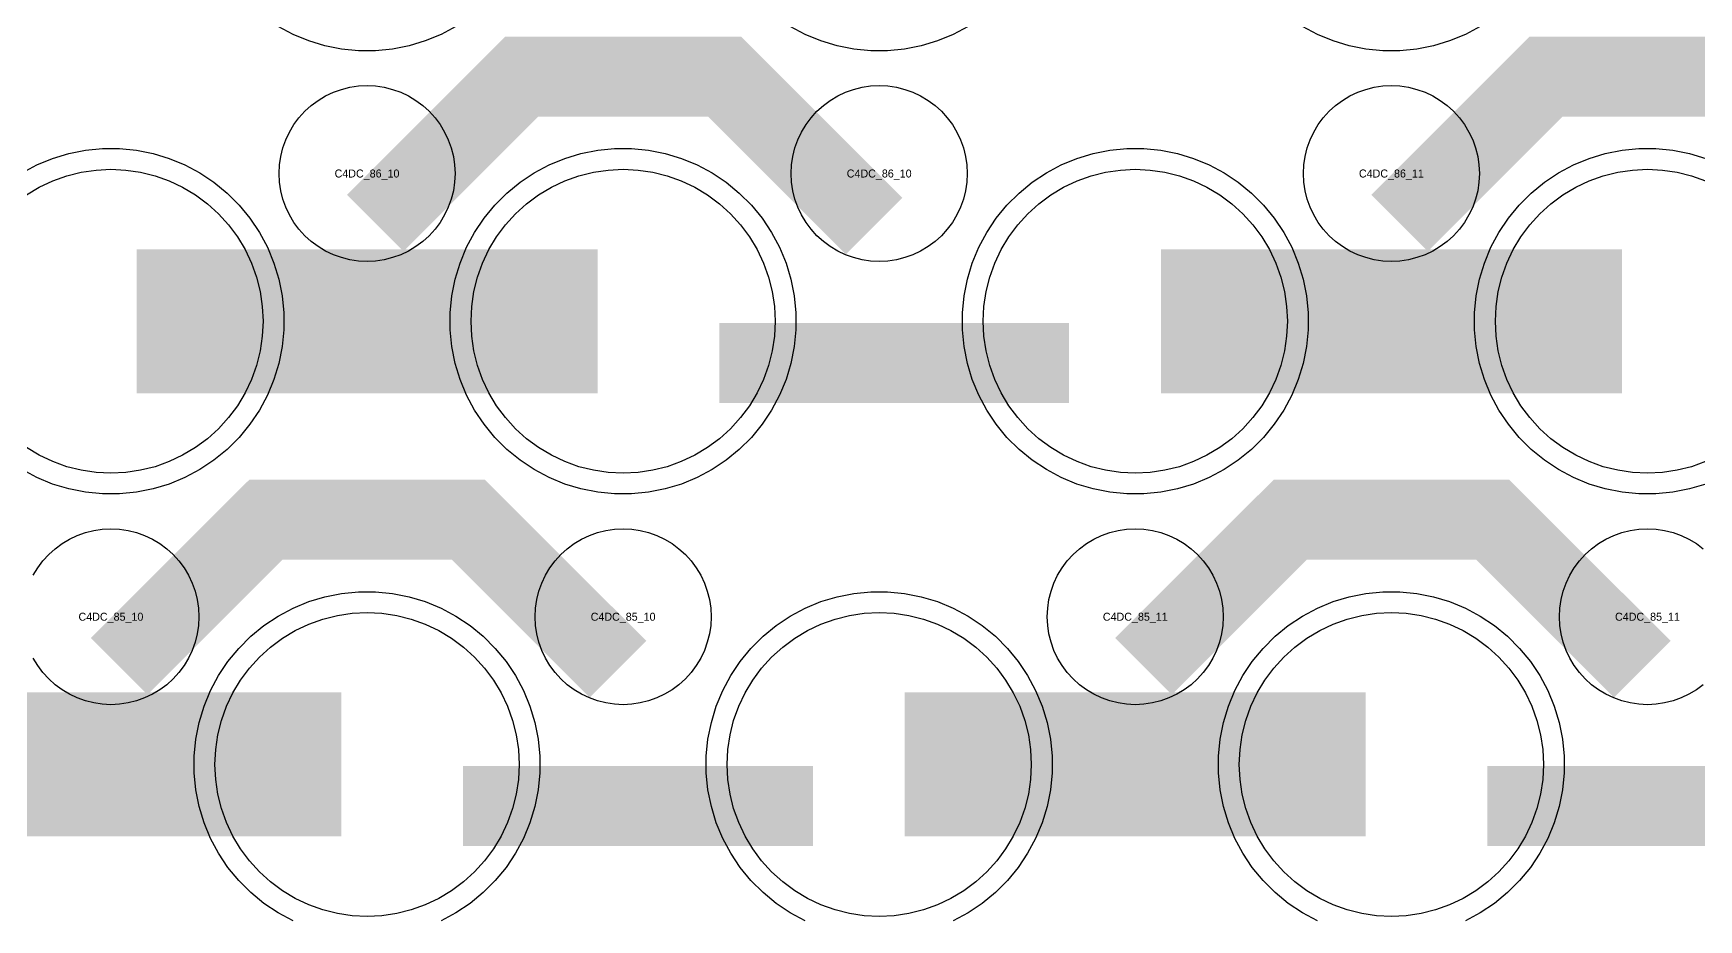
# Model space of a CAD drawing. Extents: x -11880 to 11880, y -14992 to 14992.
# Drawn here: x -8824 to -8304, y -3110 to -2833 of the extents above; entities that cross this region are included whole.
import ezdxf
from ezdxf.enums import TextEntityAlignment as Align

# ---------------------------------------------------------------- set-up
doc = ezdxf.new("R2010")
doc.units = 0
doc.header["$MEASUREMENT"] = 0
for name, color, linetype in [('GDS_775_DT_237', 138, 'CONTINUOUS'), ('RDL1_FS', 34, 'CONTINUOUS'), ('RDL_BS', 160, 'CONTINUOUS')]:
    doc.layers.add(name, color=color, linetype=linetype)

msp = doc.modelspace()

# ---------------------------------------------------------------- linework, layer by layer
at = {"layer": 'RDL1_FS'}
for points in [[(-8826.395, -2883.553), (-8822.395, -2881.155), (-8818.181, -2879.163), (-8813.791, -2877.591), (-8809.268, -2876.459), (-8804.657, -2875.775), (-8800, -2875.546), (-8795.343, -2875.775), (-8790.732, -2876.459), (-8786.209, -2877.591), (-8781.819, -2879.163), (-8777.605, -2881.155), (-8773.605, -2883.553), (-8769.86, -2886.331), (-8766.406, -2889.461), (-8763.276, -2892.915), (-8760.498, -2896.66), (-8758.1, -2900.66), (-8756.108, -2904.874), (-8754.536, -2909.264), (-8753.404, -2913.787), (-8752.72, -2918.398), (-8752.491, -2923.055), (-8752.72, -2927.712), (-8753.404, -2932.323), (-8754.536, -2936.846), (-8756.108, -2941.236), (-8758.1, -2945.45), (-8760.498, -2949.45), (-8763.276, -2953.195), (-8766.406, -2956.649), (-8769.86, -2959.779), (-8773.605, -2962.557), (-8777.605, -2964.955), (-8781.819, -2966.947), (-8786.209, -2968.519), (-8790.732, -2969.651), (-8795.343, -2970.335), (-8800, -2970.564), (-8804.657, -2970.335), (-8809.268, -2969.651), (-8813.791, -2968.519), (-8818.181, -2966.947), (-8822.395, -2964.955), (-8826.395, -2962.557)], [(-8301.819, -2966.947), (-8306.209, -2968.519), (-8310.732, -2969.651), (-8315.343, -2970.335), (-8320, -2970.564), (-8324.657, -2970.335), (-8329.268, -2969.651), (-8333.791, -2968.519), (-8338.181, -2966.947), (-8342.395, -2964.955), (-8346.395, -2962.557), (-8350.14, -2959.779), (-8353.594, -2956.649), (-8356.724, -2953.195), (-8359.502, -2949.45), (-8361.9, -2945.45), (-8363.892, -2941.236), (-8365.464, -2936.846), (-8366.596, -2932.323), (-8367.28, -2927.712), (-8367.509, -2923.055), (-8367.28, -2918.398), (-8366.596, -2913.787), (-8365.464, -2909.264), (-8363.892, -2904.874), (-8361.9, -2900.66), (-8359.502, -2896.66), (-8356.724, -2892.915), (-8353.594, -2889.461), (-8350.14, -2886.331), (-8346.395, -2883.553), (-8342.395, -2881.155), (-8338.181, -2879.163), (-8333.791, -2877.591), (-8329.268, -2876.459), (-8324.657, -2875.775), (-8320, -2875.546), (-8315.343, -2875.775), (-8310.732, -2876.459), (-8306.209, -2877.591), (-8301.819, -2879.163)]]:
    msp.add_lwpolyline(points, dxfattribs=at)
for points in [[(-8640, -2970.564), (-8644.657, -2970.335), (-8649.268, -2969.651), (-8653.791, -2968.519), (-8658.181, -2966.947), (-8662.395, -2964.955), (-8666.395, -2962.557), (-8670.14, -2959.779), (-8673.594, -2956.649), (-8676.724, -2953.195), (-8679.502, -2949.45), (-8681.9, -2945.45), (-8683.892, -2941.236), (-8685.464, -2936.846), (-8686.596, -2932.323), (-8687.28, -2927.712), (-8687.509, -2923.055), (-8687.28, -2918.398), (-8686.596, -2913.787), (-8685.464, -2909.264), (-8683.892, -2904.874), (-8681.9, -2900.66), (-8679.502, -2896.66), (-8676.724, -2892.915), (-8673.594, -2889.461), (-8670.14, -2886.331), (-8666.395, -2883.553), (-8662.395, -2881.155), (-8658.181, -2879.163), (-8653.791, -2877.591), (-8649.268, -2876.459), (-8644.657, -2875.775), (-8640, -2875.546), (-8635.343, -2875.775), (-8630.732, -2876.459), (-8626.209, -2877.591), (-8621.819, -2879.163), (-8617.605, -2881.155), (-8613.605, -2883.553), (-8609.86, -2886.331), (-8606.406, -2889.461), (-8603.276, -2892.915), (-8600.498, -2896.66), (-8598.1, -2900.66), (-8596.108, -2904.874), (-8594.536, -2909.264), (-8593.404, -2913.787), (-8592.72, -2918.398), (-8592.491, -2923.055), (-8592.72, -2927.712), (-8593.404, -2932.323), (-8594.536, -2936.846), (-8596.108, -2941.236), (-8598.1, -2945.45), (-8600.498, -2949.45), (-8603.276, -2953.195), (-8606.406, -2956.649), (-8609.86, -2959.779), (-8613.605, -2962.557), (-8617.605, -2964.955), (-8621.819, -2966.947), (-8626.209, -2968.519), (-8630.732, -2969.651), (-8635.343, -2970.335)], [(-8480, -2970.564), (-8484.657, -2970.335), (-8489.268, -2969.651), (-8493.791, -2968.519), (-8498.181, -2966.947), (-8502.395, -2964.955), (-8506.395, -2962.557), (-8510.14, -2959.779), (-8513.594, -2956.649), (-8516.724, -2953.195), (-8519.502, -2949.45), (-8521.9, -2945.45), (-8523.892, -2941.236), (-8525.464, -2936.846), (-8526.596, -2932.323), (-8527.28, -2927.712), (-8527.509, -2923.055), (-8527.28, -2918.398), (-8526.596, -2913.787), (-8525.464, -2909.264), (-8523.892, -2904.874), (-8521.9, -2900.66), (-8519.502, -2896.66), (-8516.724, -2892.915), (-8513.594, -2889.461), (-8510.14, -2886.331), (-8506.395, -2883.553), (-8502.395, -2881.155), (-8498.181, -2879.163), (-8493.791, -2877.591), (-8489.268, -2876.459), (-8484.657, -2875.775), (-8480, -2875.546), (-8475.343, -2875.775), (-8470.732, -2876.459), (-8466.209, -2877.591), (-8461.819, -2879.163), (-8457.605, -2881.155), (-8453.605, -2883.553), (-8449.86, -2886.331), (-8446.406, -2889.461), (-8443.276, -2892.915), (-8440.498, -2896.66), (-8438.1, -2900.66), (-8436.108, -2904.874), (-8434.536, -2909.264), (-8433.404, -2913.787), (-8432.72, -2918.398), (-8432.491, -2923.055), (-8432.72, -2927.712), (-8433.404, -2932.323), (-8434.536, -2936.846), (-8436.108, -2941.236), (-8438.1, -2945.45), (-8440.498, -2949.45), (-8443.276, -2953.195), (-8446.406, -2956.649), (-8449.86, -2959.779), (-8453.605, -2962.557), (-8457.605, -2964.955), (-8461.819, -2966.947), (-8466.209, -2968.519), (-8470.732, -2969.651), (-8475.343, -2970.335)], [(-8720, -3109.129), (-8724.657, -3108.9), (-8729.268, -3108.216), (-8733.791, -3107.084), (-8738.181, -3105.512), (-8742.395, -3103.52), (-8746.395, -3101.122), (-8750.14, -3098.344), (-8753.594, -3095.214), (-8756.724, -3091.76), (-8759.502, -3088.015), (-8761.9, -3084.015), (-8763.892, -3079.801), (-8765.464, -3075.411), (-8766.596, -3070.888), (-8767.28, -3066.277), (-8767.509, -3061.62), (-8767.28, -3056.963), (-8766.596, -3052.352), (-8765.464, -3047.829), (-8763.892, -3043.439), (-8761.9, -3039.225), (-8759.502, -3035.225), (-8756.724, -3031.48), (-8753.594, -3028.026), (-8750.14, -3024.896), (-8746.395, -3022.118), (-8742.395, -3019.72), (-8738.181, -3017.728), (-8733.791, -3016.156), (-8729.268, -3015.024), (-8724.657, -3014.34), (-8720, -3014.111), (-8715.343, -3014.34), (-8710.732, -3015.024), (-8706.209, -3016.156), (-8701.819, -3017.728), (-8697.605, -3019.72), (-8693.605, -3022.118), (-8689.86, -3024.896), (-8686.406, -3028.026), (-8683.276, -3031.48), (-8680.498, -3035.225), (-8678.1, -3039.225), (-8676.108, -3043.439), (-8674.536, -3047.829), (-8673.404, -3052.352), (-8672.72, -3056.963), (-8672.491, -3061.62), (-8672.72, -3066.277), (-8673.404, -3070.888), (-8674.536, -3075.411), (-8676.108, -3079.801), (-8678.1, -3084.015), (-8680.498, -3088.015), (-8683.276, -3091.76), (-8686.406, -3095.214), (-8689.86, -3098.344), (-8693.605, -3101.122), (-8697.605, -3103.52), (-8701.819, -3105.512), (-8706.209, -3107.084), (-8710.732, -3108.216), (-8715.343, -3108.9)], [(-8560, -3109.129), (-8564.657, -3108.9), (-8569.268, -3108.216), (-8573.791, -3107.084), (-8578.181, -3105.512), (-8582.395, -3103.52), (-8586.395, -3101.122), (-8590.14, -3098.344), (-8593.594, -3095.214), (-8596.724, -3091.76), (-8599.502, -3088.015), (-8601.9, -3084.015), (-8603.892, -3079.801), (-8605.464, -3075.411), (-8606.596, -3070.888), (-8607.28, -3066.277), (-8607.509, -3061.62), (-8607.28, -3056.963), (-8606.596, -3052.352), (-8605.464, -3047.829), (-8603.892, -3043.439), (-8601.9, -3039.225), (-8599.502, -3035.225), (-8596.724, -3031.48), (-8593.594, -3028.026), (-8590.14, -3024.896), (-8586.395, -3022.118), (-8582.395, -3019.72), (-8578.181, -3017.728), (-8573.791, -3016.156), (-8569.268, -3015.024), (-8564.657, -3014.34), (-8560, -3014.111), (-8555.343, -3014.34), (-8550.732, -3015.024), (-8546.209, -3016.156), (-8541.819, -3017.728), (-8537.605, -3019.72), (-8533.605, -3022.118), (-8529.86, -3024.896), (-8526.406, -3028.026), (-8523.276, -3031.48), (-8520.498, -3035.225), (-8518.1, -3039.225), (-8516.108, -3043.439), (-8514.536, -3047.829), (-8513.404, -3052.352), (-8512.72, -3056.963), (-8512.491, -3061.62), (-8512.72, -3066.277), (-8513.404, -3070.888), (-8514.536, -3075.411), (-8516.108, -3079.801), (-8518.1, -3084.015), (-8520.498, -3088.015), (-8523.276, -3091.76), (-8526.406, -3095.214), (-8529.86, -3098.344), (-8533.605, -3101.122), (-8537.605, -3103.52), (-8541.819, -3105.512), (-8546.209, -3107.084), (-8550.732, -3108.216), (-8555.343, -3108.9)], [(-8400, -3109.129), (-8404.657, -3108.9), (-8409.268, -3108.216), (-8413.791, -3107.084), (-8418.181, -3105.512), (-8422.395, -3103.52), (-8426.395, -3101.122), (-8430.14, -3098.344), (-8433.594, -3095.214), (-8436.724, -3091.76), (-8439.502, -3088.015), (-8441.9, -3084.015), (-8443.892, -3079.801), (-8445.464, -3075.411), (-8446.596, -3070.888), (-8447.28, -3066.277), (-8447.509, -3061.62), (-8447.28, -3056.963), (-8446.596, -3052.352), (-8445.464, -3047.829), (-8443.892, -3043.439), (-8441.9, -3039.225), (-8439.502, -3035.225), (-8436.724, -3031.48), (-8433.594, -3028.026), (-8430.14, -3024.896), (-8426.395, -3022.118), (-8422.395, -3019.72), (-8418.181, -3017.728), (-8413.791, -3016.156), (-8409.268, -3015.024), (-8404.657, -3014.34), (-8400, -3014.111), (-8395.343, -3014.34), (-8390.732, -3015.024), (-8386.209, -3016.156), (-8381.819, -3017.728), (-8377.605, -3019.72), (-8373.605, -3022.118), (-8369.86, -3024.896), (-8366.406, -3028.026), (-8363.276, -3031.48), (-8360.498, -3035.225), (-8358.1, -3039.225), (-8356.108, -3043.439), (-8354.536, -3047.829), (-8353.404, -3052.352), (-8352.72, -3056.963), (-8352.491, -3061.62), (-8352.72, -3066.277), (-8353.404, -3070.888), (-8354.536, -3075.411), (-8356.108, -3079.801), (-8358.1, -3084.015), (-8360.498, -3088.015), (-8363.276, -3091.76), (-8366.406, -3095.214), (-8369.86, -3098.344), (-8373.605, -3101.122), (-8377.605, -3103.52), (-8381.819, -3105.512), (-8386.209, -3107.084), (-8390.732, -3108.216), (-8395.343, -3108.9)]]:
    msp.add_lwpolyline(points, close=True, dxfattribs=at)
for points in [[(-8791.998, -2923.055, 45, 45, 0), (-8719.998, -2923.055, 45, 45, 0)], [(-8719.998, -2923.055, 45, 45, 0), (-8647.998, -2923.055, 45, 45, 0)], [(-8471.998, -2923.055, 45, 45, 0), (-8399.998, -2923.055, 45, 45, 0)], [(-8399.998, -2923.055, 45, 45, 0), (-8327.998, -2923.055, 45, 45, 0)], [(-8871.998, -3061.62, 45, 45, 0), (-8799.998, -3061.62, 45, 45, 0)], [(-8799.998, -3061.62, 45, 45, 0), (-8727.998, -3061.62, 45, 45, 0)], [(-8551.998, -3061.62, 45, 45, 0), (-8479.998, -3061.62, 45, 45, 0)], [(-8479.998, -3061.62, 45, 45, 0), (-8407.998, -3061.62, 45, 45, 0)]]:
    msp.add_lwpolyline(points, format="xyseb", dxfattribs=at)
at = {"layer": 'RDL_BS', "color": 11, "true_color": 0xf27172}
for points in [[(-8692.223, -2830.873), (-8696.885, -2833.365), (-8701.795, -2835.396), (-8706.835, -2836.927), (-8712.062, -2837.973), (-8717.356, -2838.49), (-8722.644, -2838.49), (-8727.938, -2837.973), (-8733.165, -2836.927), (-8738.205, -2835.396), (-8743.115, -2833.365), (-8747.777, -2830.873)], [(-8532.223, -2830.873), (-8536.885, -2833.365), (-8541.795, -2835.396), (-8546.835, -2836.927), (-8552.062, -2837.973), (-8557.356, -2838.49), (-8562.644, -2838.49), (-8567.938, -2837.973), (-8573.165, -2836.927), (-8578.205, -2835.396), (-8583.115, -2833.365), (-8587.777, -2830.873)], [(-8372.223, -2830.873), (-8376.885, -2833.365), (-8381.795, -2835.396), (-8386.835, -2836.927), (-8392.062, -2837.973), (-8397.356, -2838.49), (-8402.644, -2838.49), (-8407.938, -2837.973), (-8413.165, -2836.927), (-8418.205, -2835.396), (-8423.115, -2833.365), (-8427.777, -2830.873)]]:
    msp.add_lwpolyline(points, dxfattribs=at)
at = {"layer": 'RDL_BS'}
for points in [[(-8717.438, -2892.369, 25, 25, 0), (-8671.623, -2846.554, 25, 25, 0), (-8638.07, -2846.554, 25, 25, 0)], [(-8561.599, -2893.268, 25, 25, 0), (-8608.313, -2846.554, 25, 25, 0), (-8638.071, -2846.554, 25, 25, 0)], [(-8397.438, -2892.369, 25, 25, 0), (-8351.623, -2846.554, 25, 25, 0), (-8318.07, -2846.554, 25, 25, 0)], [(-8241.599, -2893.268, 25, 25, 0), (-8288.313, -2846.554, 25, 25, 0), (-8318.071, -2846.554, 25, 25, 0)], [(-8609.984, -2936.068, 25, 25, 0), (-8500.719, -2936.068, 25, 25, 0)], [(-8797.438, -3030.934, 25, 25, 0), (-8751.623, -2985.119, 25, 25, 0), (-8718.07, -2985.119, 25, 25, 0)], [(-8641.599, -3031.833, 25, 25, 0), (-8688.313, -2985.119, 25, 25, 0), (-8718.071, -2985.119, 25, 25, 0)], [(-8477.438, -3030.934, 25, 25, 0), (-8431.623, -2985.119, 25, 25, 0), (-8398.07, -2985.119, 25, 25, 0)], [(-8321.599, -3031.833, 25, 25, 0), (-8368.313, -2985.119, 25, 25, 0), (-8398.071, -2985.119, 25, 25, 0)], [(-8689.984, -3074.633, 25, 25, 0), (-8580.719, -3074.633, 25, 25, 0)], [(-8369.984, -3074.633, 25, 25, 0), (-8260.719, -3074.633, 25, 25, 0)]]:
    msp.add_lwpolyline(points, format="xyseb", dxfattribs=at)
for points in [[(-8720, -2904.361), (-8722.693, -2904.229), (-8725.365, -2903.833), (-8727.984, -2903.176), (-8730.519, -2902.269), (-8732.956, -2901.117), (-8735.28, -2899.724), (-8737.443, -2898.121), (-8739.442, -2896.309), (-8741.254, -2894.31), (-8742.857, -2892.147), (-8744.25, -2889.823), (-8745.402, -2887.386), (-8746.309, -2884.851), (-8746.966, -2882.232), (-8747.362, -2879.56), (-8747.494, -2876.867), (-8747.362, -2874.174), (-8746.966, -2871.502), (-8746.309, -2868.883), (-8745.402, -2866.348), (-8744.25, -2863.911), (-8742.857, -2861.587), (-8741.254, -2859.424), (-8739.442, -2857.425), (-8737.443, -2855.613), (-8735.28, -2854.01), (-8732.956, -2852.617), (-8730.519, -2851.465), (-8727.984, -2850.558), (-8725.365, -2849.901), (-8722.693, -2849.505), (-8720, -2849.373), (-8717.307, -2849.505), (-8714.635, -2849.901), (-8712.016, -2850.558), (-8709.481, -2851.465), (-8707.044, -2852.617), (-8704.72, -2854.01), (-8702.557, -2855.613), (-8700.558, -2857.425), (-8698.746, -2859.424), (-8697.143, -2861.587), (-8695.75, -2863.911), (-8694.598, -2866.348), (-8693.691, -2868.883), (-8693.034, -2871.502), (-8692.638, -2874.174), (-8692.506, -2876.867), (-8692.638, -2879.56), (-8693.034, -2882.232), (-8693.691, -2884.851), (-8694.598, -2887.386), (-8695.75, -2889.823), (-8697.143, -2892.147), (-8698.746, -2894.31), (-8700.558, -2896.309), (-8702.557, -2898.121), (-8704.72, -2899.724), (-8707.044, -2901.117), (-8709.481, -2902.269), (-8712.016, -2903.176), (-8714.635, -2903.833), (-8717.307, -2904.229)], [(-8560, -2904.361), (-8562.693, -2904.229), (-8565.365, -2903.833), (-8567.984, -2903.176), (-8570.519, -2902.269), (-8572.956, -2901.117), (-8575.28, -2899.724), (-8577.443, -2898.121), (-8579.442, -2896.309), (-8581.254, -2894.31), (-8582.857, -2892.147), (-8584.25, -2889.823), (-8585.402, -2887.386), (-8586.309, -2884.851), (-8586.966, -2882.232), (-8587.362, -2879.56), (-8587.494, -2876.867), (-8587.362, -2874.174), (-8586.966, -2871.502), (-8586.309, -2868.883), (-8585.402, -2866.348), (-8584.25, -2863.911), (-8582.857, -2861.587), (-8581.254, -2859.424), (-8579.442, -2857.425), (-8577.443, -2855.613), (-8575.28, -2854.01), (-8572.956, -2852.617), (-8570.519, -2851.465), (-8567.984, -2850.558), (-8565.365, -2849.901), (-8562.693, -2849.505), (-8560, -2849.373), (-8557.307, -2849.505), (-8554.635, -2849.901), (-8552.016, -2850.558), (-8549.481, -2851.465), (-8547.044, -2852.617), (-8544.72, -2854.01), (-8542.557, -2855.613), (-8540.558, -2857.425), (-8538.746, -2859.424), (-8537.143, -2861.587), (-8535.75, -2863.911), (-8534.598, -2866.348), (-8533.691, -2868.883), (-8533.034, -2871.502), (-8532.638, -2874.174), (-8532.506, -2876.867), (-8532.638, -2879.56), (-8533.034, -2882.232), (-8533.691, -2884.851), (-8534.598, -2887.386), (-8535.75, -2889.823), (-8537.143, -2892.147), (-8538.746, -2894.31), (-8540.558, -2896.309), (-8542.557, -2898.121), (-8544.72, -2899.724), (-8547.044, -2901.117), (-8549.481, -2902.269), (-8552.016, -2903.176), (-8554.635, -2903.833), (-8557.307, -2904.229)], [(-8400, -2904.361), (-8402.693, -2904.229), (-8405.365, -2903.833), (-8407.984, -2903.176), (-8410.519, -2902.269), (-8412.956, -2901.117), (-8415.28, -2899.724), (-8417.443, -2898.121), (-8419.442, -2896.309), (-8421.254, -2894.31), (-8422.857, -2892.147), (-8424.25, -2889.823), (-8425.402, -2887.386), (-8426.309, -2884.851), (-8426.966, -2882.232), (-8427.362, -2879.56), (-8427.494, -2876.867), (-8427.362, -2874.174), (-8426.966, -2871.502), (-8426.309, -2868.883), (-8425.402, -2866.348), (-8424.25, -2863.911), (-8422.857, -2861.587), (-8421.254, -2859.424), (-8419.442, -2857.425), (-8417.443, -2855.613), (-8415.28, -2854.01), (-8412.956, -2852.617), (-8410.519, -2851.465), (-8407.984, -2850.558), (-8405.365, -2849.901), (-8402.693, -2849.505), (-8400, -2849.373), (-8397.307, -2849.505), (-8394.635, -2849.901), (-8392.016, -2850.558), (-8389.481, -2851.465), (-8387.044, -2852.617), (-8384.72, -2854.01), (-8382.557, -2855.613), (-8380.558, -2857.425), (-8378.746, -2859.424), (-8377.143, -2861.587), (-8375.75, -2863.911), (-8374.598, -2866.348), (-8373.691, -2868.883), (-8373.034, -2871.502), (-8372.638, -2874.174), (-8372.506, -2876.867), (-8372.638, -2879.56), (-8373.034, -2882.232), (-8373.691, -2884.851), (-8374.598, -2887.386), (-8375.75, -2889.823), (-8377.143, -2892.147), (-8378.746, -2894.31), (-8380.558, -2896.309), (-8382.557, -2898.121), (-8384.72, -2899.724), (-8387.044, -2901.117), (-8389.481, -2902.269), (-8392.016, -2903.176), (-8394.635, -2903.833), (-8397.307, -2904.229)], [(-8642.644, -2977.055), (-8647.938, -2976.538), (-8653.165, -2975.492), (-8658.205, -2973.961), (-8663.115, -2971.93), (-8667.777, -2969.438), (-8672.191, -2966.491), (-8676.292, -2963.129), (-8680.074, -2959.347), (-8683.436, -2955.246), (-8686.383, -2950.832), (-8688.875, -2946.17), (-8690.906, -2941.26), (-8692.437, -2936.22), (-8693.483, -2930.993), (-8694, -2925.699), (-8694, -2920.411), (-8693.483, -2915.117), (-8692.437, -2909.89), (-8690.906, -2904.85), (-8688.875, -2899.94), (-8686.383, -2895.278), (-8683.436, -2890.864), (-8680.074, -2886.763), (-8676.292, -2882.981), (-8672.191, -2879.619), (-8667.777, -2876.672), (-8663.115, -2874.18), (-8658.205, -2872.149), (-8653.165, -2870.618), (-8647.938, -2869.572), (-8642.644, -2869.055), (-8637.356, -2869.055), (-8632.062, -2869.572), (-8626.835, -2870.618), (-8621.795, -2872.149), (-8616.885, -2874.18), (-8612.223, -2876.672), (-8607.809, -2879.619), (-8603.708, -2882.981), (-8599.926, -2886.763), (-8596.564, -2890.864), (-8593.617, -2895.278), (-8591.125, -2899.94), (-8589.094, -2904.85), (-8587.563, -2909.89), (-8586.517, -2915.117), (-8586, -2920.411), (-8586, -2925.699), (-8586.517, -2930.993), (-8587.563, -2936.22), (-8589.094, -2941.26), (-8591.125, -2946.17), (-8593.617, -2950.832), (-8596.564, -2955.246), (-8599.926, -2959.347), (-8603.708, -2963.129), (-8607.809, -2966.491), (-8612.223, -2969.438), (-8616.885, -2971.93), (-8621.795, -2973.961), (-8626.835, -2975.492), (-8632.062, -2976.538), (-8637.356, -2977.055)], [(-8482.644, -2977.055), (-8487.938, -2976.538), (-8493.165, -2975.492), (-8498.205, -2973.961), (-8503.115, -2971.93), (-8507.777, -2969.438), (-8512.191, -2966.491), (-8516.292, -2963.129), (-8520.074, -2959.347), (-8523.436, -2955.246), (-8526.383, -2950.832), (-8528.875, -2946.17), (-8530.906, -2941.26), (-8532.437, -2936.22), (-8533.483, -2930.993), (-8534, -2925.699), (-8534, -2920.411), (-8533.483, -2915.117), (-8532.437, -2909.89), (-8530.906, -2904.85), (-8528.875, -2899.94), (-8526.383, -2895.278), (-8523.436, -2890.864), (-8520.074, -2886.763), (-8516.292, -2882.981), (-8512.191, -2879.619), (-8507.777, -2876.672), (-8503.115, -2874.18), (-8498.205, -2872.149), (-8493.165, -2870.618), (-8487.938, -2869.572), (-8482.644, -2869.055), (-8477.356, -2869.055), (-8472.062, -2869.572), (-8466.835, -2870.618), (-8461.795, -2872.149), (-8456.885, -2874.18), (-8452.223, -2876.672), (-8447.809, -2879.619), (-8443.708, -2882.981), (-8439.926, -2886.763), (-8436.564, -2890.864), (-8433.617, -2895.278), (-8431.125, -2899.94), (-8429.094, -2904.85), (-8427.563, -2909.89), (-8426.517, -2915.117), (-8426, -2920.411), (-8426, -2925.699), (-8426.517, -2930.993), (-8427.563, -2936.22), (-8429.094, -2941.26), (-8431.125, -2946.17), (-8433.617, -2950.832), (-8436.564, -2955.246), (-8439.926, -2959.347), (-8443.708, -2963.129), (-8447.809, -2966.491), (-8452.223, -2969.438), (-8456.885, -2971.93), (-8461.795, -2973.961), (-8466.835, -2975.492), (-8472.062, -2976.538), (-8477.356, -2977.055)], [(-8640, -3042.926), (-8642.693, -3042.794), (-8645.365, -3042.398), (-8647.984, -3041.741), (-8650.519, -3040.834), (-8652.956, -3039.682), (-8655.28, -3038.289), (-8657.443, -3036.686), (-8659.442, -3034.874), (-8661.254, -3032.875), (-8662.857, -3030.712), (-8664.25, -3028.388), (-8665.402, -3025.951), (-8666.309, -3023.416), (-8666.966, -3020.797), (-8667.362, -3018.125), (-8667.494, -3015.432), (-8667.362, -3012.739), (-8666.966, -3010.067), (-8666.309, -3007.448), (-8665.402, -3004.913), (-8664.25, -3002.476), (-8662.857, -3000.152), (-8661.254, -2997.989), (-8659.442, -2995.99), (-8657.443, -2994.178), (-8655.28, -2992.575), (-8652.956, -2991.182), (-8650.519, -2990.03), (-8647.984, -2989.123), (-8645.365, -2988.466), (-8642.693, -2988.07), (-8640, -2987.938), (-8637.307, -2988.07), (-8634.635, -2988.466), (-8632.016, -2989.123), (-8629.481, -2990.03), (-8627.044, -2991.182), (-8624.72, -2992.575), (-8622.557, -2994.178), (-8620.558, -2995.99), (-8618.746, -2997.989), (-8617.143, -3000.152), (-8615.75, -3002.476), (-8614.598, -3004.913), (-8613.691, -3007.448), (-8613.034, -3010.067), (-8612.638, -3012.739), (-8612.506, -3015.432), (-8612.638, -3018.125), (-8613.034, -3020.797), (-8613.691, -3023.416), (-8614.598, -3025.951), (-8615.75, -3028.388), (-8617.143, -3030.712), (-8618.746, -3032.875), (-8620.558, -3034.874), (-8622.557, -3036.686), (-8624.72, -3038.289), (-8627.044, -3039.682), (-8629.481, -3040.834), (-8632.016, -3041.741), (-8634.635, -3042.398), (-8637.307, -3042.794)], [(-8480, -3042.926), (-8482.693, -3042.794), (-8485.365, -3042.398), (-8487.984, -3041.741), (-8490.519, -3040.834), (-8492.956, -3039.682), (-8495.28, -3038.289), (-8497.443, -3036.686), (-8499.442, -3034.874), (-8501.254, -3032.875), (-8502.857, -3030.712), (-8504.25, -3028.388), (-8505.402, -3025.951), (-8506.309, -3023.416), (-8506.966, -3020.797), (-8507.362, -3018.125), (-8507.494, -3015.432), (-8507.362, -3012.739), (-8506.966, -3010.067), (-8506.309, -3007.448), (-8505.402, -3004.913), (-8504.25, -3002.476), (-8502.857, -3000.152), (-8501.254, -2997.989), (-8499.442, -2995.99), (-8497.443, -2994.178), (-8495.28, -2992.575), (-8492.956, -2991.182), (-8490.519, -2990.03), (-8487.984, -2989.123), (-8485.365, -2988.466), (-8482.693, -2988.07), (-8480, -2987.938), (-8477.307, -2988.07), (-8474.635, -2988.466), (-8472.016, -2989.123), (-8469.481, -2990.03), (-8467.044, -2991.182), (-8464.72, -2992.575), (-8462.557, -2994.178), (-8460.558, -2995.99), (-8458.746, -2997.989), (-8457.143, -3000.152), (-8455.75, -3002.476), (-8454.598, -3004.913), (-8453.691, -3007.448), (-8453.034, -3010.067), (-8452.638, -3012.739), (-8452.506, -3015.432), (-8452.638, -3018.125), (-8453.034, -3020.797), (-8453.691, -3023.416), (-8454.598, -3025.951), (-8455.75, -3028.388), (-8457.143, -3030.712), (-8458.746, -3032.875), (-8460.558, -3034.874), (-8462.557, -3036.686), (-8464.72, -3038.289), (-8467.044, -3039.682), (-8469.481, -3040.834), (-8472.016, -3041.741), (-8474.635, -3042.398), (-8477.307, -3042.794)]]:
    msp.add_lwpolyline(points, close=True, dxfattribs=at)
for points in [[(-8827.777, -2876.672), (-8823.115, -2874.18), (-8818.205, -2872.149), (-8813.165, -2870.618), (-8807.938, -2869.572), (-8802.644, -2869.055), (-8797.356, -2869.055), (-8792.062, -2869.572), (-8786.835, -2870.618), (-8781.795, -2872.149), (-8776.885, -2874.18), (-8772.223, -2876.672), (-8767.809, -2879.619), (-8763.708, -2882.981), (-8759.926, -2886.763), (-8756.564, -2890.864), (-8753.617, -2895.278), (-8751.125, -2899.94), (-8749.094, -2904.85), (-8747.563, -2909.89), (-8746.517, -2915.117), (-8746, -2920.411), (-8746, -2925.699), (-8746.517, -2930.993), (-8747.563, -2936.22), (-8749.094, -2941.26), (-8751.125, -2946.17), (-8753.617, -2950.832), (-8756.564, -2955.246), (-8759.926, -2959.347), (-8763.708, -2963.129), (-8767.809, -2966.491), (-8772.223, -2969.438), (-8776.885, -2971.93), (-8781.795, -2973.961), (-8786.835, -2975.492), (-8792.062, -2976.538), (-8797.356, -2977.055), (-8802.644, -2977.055), (-8807.938, -2976.538), (-8813.165, -2975.492), (-8818.205, -2973.961), (-8823.115, -2971.93), (-8827.777, -2969.438)], [(-8301.795, -2973.961), (-8306.835, -2975.492), (-8312.062, -2976.538), (-8317.356, -2977.055), (-8322.644, -2977.055), (-8327.938, -2976.538), (-8333.165, -2975.492), (-8338.205, -2973.961), (-8343.115, -2971.93), (-8347.777, -2969.438), (-8352.191, -2966.491), (-8356.292, -2963.129), (-8360.074, -2959.347), (-8363.436, -2955.246), (-8366.383, -2950.832), (-8368.875, -2946.17), (-8370.906, -2941.26), (-8372.437, -2936.22), (-8373.483, -2930.993), (-8374, -2925.699), (-8374, -2920.411), (-8373.483, -2915.117), (-8372.437, -2909.89), (-8370.906, -2904.85), (-8368.875, -2899.94), (-8366.383, -2895.278), (-8363.436, -2890.864), (-8360.074, -2886.763), (-8356.292, -2882.981), (-8352.191, -2879.619), (-8347.777, -2876.672), (-8343.115, -2874.18), (-8338.205, -2872.149), (-8333.165, -2870.618), (-8327.938, -2869.572), (-8322.644, -2869.055), (-8317.356, -2869.055), (-8312.062, -2869.572), (-8306.835, -2870.618), (-8301.795, -2872.149)], [(-8824.25, -3002.476), (-8822.857, -3000.152), (-8821.254, -2997.989), (-8819.442, -2995.99), (-8817.443, -2994.178), (-8815.28, -2992.575), (-8812.956, -2991.182), (-8810.519, -2990.03), (-8807.984, -2989.123), (-8805.365, -2988.466), (-8802.693, -2988.07), (-8800, -2987.938), (-8797.307, -2988.07), (-8794.635, -2988.466), (-8792.016, -2989.123), (-8789.481, -2990.03), (-8787.044, -2991.182), (-8784.72, -2992.575), (-8782.557, -2994.178), (-8780.558, -2995.99), (-8778.746, -2997.989), (-8777.143, -3000.152), (-8775.75, -3002.476), (-8774.598, -3004.913), (-8773.691, -3007.448), (-8773.034, -3010.067), (-8772.638, -3012.739), (-8772.506, -3015.432), (-8772.638, -3018.125), (-8773.034, -3020.797), (-8773.691, -3023.416), (-8774.598, -3025.951), (-8775.75, -3028.388), (-8777.143, -3030.712), (-8778.746, -3032.875), (-8780.558, -3034.874), (-8782.557, -3036.686), (-8784.72, -3038.289), (-8787.044, -3039.682), (-8789.481, -3040.834), (-8792.016, -3041.741), (-8794.635, -3042.398), (-8797.307, -3042.794), (-8800, -3042.926), (-8802.693, -3042.794), (-8805.365, -3042.398), (-8807.984, -3041.741), (-8810.519, -3040.834), (-8812.956, -3039.682), (-8815.28, -3038.289), (-8817.443, -3036.686), (-8819.442, -3034.874), (-8821.254, -3032.875), (-8822.857, -3030.712), (-8824.25, -3028.388)], [(-8302.557, -3036.686), (-8304.72, -3038.289), (-8307.044, -3039.682), (-8309.481, -3040.834), (-8312.016, -3041.741), (-8314.635, -3042.398), (-8317.307, -3042.794), (-8320, -3042.926), (-8322.693, -3042.794), (-8325.365, -3042.398), (-8327.984, -3041.741), (-8330.519, -3040.834), (-8332.956, -3039.682), (-8335.28, -3038.289), (-8337.443, -3036.686), (-8339.442, -3034.874), (-8341.254, -3032.875), (-8342.857, -3030.712), (-8344.25, -3028.388), (-8345.402, -3025.951), (-8346.309, -3023.416), (-8346.966, -3020.797), (-8347.362, -3018.125), (-8347.494, -3015.432), (-8347.362, -3012.739), (-8346.966, -3010.067), (-8346.309, -3007.448), (-8345.402, -3004.913), (-8344.25, -3002.476), (-8342.857, -3000.152), (-8341.254, -2997.989), (-8339.442, -2995.99), (-8337.443, -2994.178), (-8335.28, -2992.575), (-8332.956, -2991.182), (-8330.519, -2990.03), (-8327.984, -2989.123), (-8325.365, -2988.466), (-8322.693, -2988.07), (-8320, -2987.938), (-8317.307, -2988.07), (-8314.635, -2988.466), (-8312.016, -2989.123), (-8309.481, -2990.03), (-8307.044, -2991.182), (-8304.72, -2992.575), (-8302.557, -2994.178)], [(-8743.115, -3110.495), (-8747.777, -3108.003), (-8752.191, -3105.056), (-8756.292, -3101.694), (-8760.074, -3097.912), (-8763.436, -3093.811), (-8766.383, -3089.397), (-8768.875, -3084.735), (-8770.906, -3079.825), (-8772.437, -3074.785), (-8773.483, -3069.558), (-8774, -3064.264), (-8774, -3058.976), (-8773.483, -3053.682), (-8772.437, -3048.455), (-8770.906, -3043.415), (-8768.875, -3038.505), (-8766.383, -3033.843), (-8763.436, -3029.429), (-8760.074, -3025.328), (-8756.292, -3021.546), (-8752.191, -3018.184), (-8747.777, -3015.237), (-8743.115, -3012.745), (-8738.205, -3010.714), (-8733.165, -3009.183), (-8727.938, -3008.137), (-8722.644, -3007.62), (-8717.356, -3007.62), (-8712.062, -3008.137), (-8706.835, -3009.183), (-8701.795, -3010.714), (-8696.885, -3012.745), (-8692.223, -3015.237), (-8687.809, -3018.184), (-8683.708, -3021.546), (-8679.926, -3025.328), (-8676.564, -3029.429), (-8673.617, -3033.843), (-8671.125, -3038.505), (-8669.094, -3043.415), (-8667.563, -3048.455), (-8666.517, -3053.682), (-8666, -3058.976), (-8666, -3064.264), (-8666.517, -3069.558), (-8667.563, -3074.785), (-8669.094, -3079.825), (-8671.125, -3084.735), (-8673.617, -3089.397), (-8676.564, -3093.811), (-8679.926, -3097.912), (-8683.708, -3101.694), (-8687.809, -3105.056), (-8692.223, -3108.003), (-8696.885, -3110.495)], [(-8583.115, -3110.495), (-8587.777, -3108.003), (-8592.191, -3105.056), (-8596.292, -3101.694), (-8600.074, -3097.912), (-8603.436, -3093.811), (-8606.383, -3089.397), (-8608.875, -3084.735), (-8610.906, -3079.825), (-8612.437, -3074.785), (-8613.483, -3069.558), (-8614, -3064.264), (-8614, -3058.976), (-8613.483, -3053.682), (-8612.437, -3048.455), (-8610.906, -3043.415), (-8608.875, -3038.505), (-8606.383, -3033.843), (-8603.436, -3029.429), (-8600.074, -3025.328), (-8596.292, -3021.546), (-8592.191, -3018.184), (-8587.777, -3015.237), (-8583.115, -3012.745), (-8578.205, -3010.714), (-8573.165, -3009.183), (-8567.938, -3008.137), (-8562.644, -3007.62), (-8557.356, -3007.62), (-8552.062, -3008.137), (-8546.835, -3009.183), (-8541.795, -3010.714), (-8536.885, -3012.745), (-8532.223, -3015.237), (-8527.809, -3018.184), (-8523.708, -3021.546), (-8519.926, -3025.328), (-8516.564, -3029.429), (-8513.617, -3033.843), (-8511.125, -3038.505), (-8509.094, -3043.415), (-8507.563, -3048.455), (-8506.517, -3053.682), (-8506, -3058.976), (-8506, -3064.264), (-8506.517, -3069.558), (-8507.563, -3074.785), (-8509.094, -3079.825), (-8511.125, -3084.735), (-8513.617, -3089.397), (-8516.564, -3093.811), (-8519.926, -3097.912), (-8523.708, -3101.694), (-8527.809, -3105.056), (-8532.223, -3108.003), (-8536.885, -3110.495)], [(-8423.115, -3110.495), (-8427.777, -3108.003), (-8432.191, -3105.056), (-8436.292, -3101.694), (-8440.074, -3097.912), (-8443.436, -3093.811), (-8446.383, -3089.397), (-8448.875, -3084.735), (-8450.906, -3079.825), (-8452.437, -3074.785), (-8453.483, -3069.558), (-8454, -3064.264), (-8454, -3058.976), (-8453.483, -3053.682), (-8452.437, -3048.455), (-8450.906, -3043.415), (-8448.875, -3038.505), (-8446.383, -3033.843), (-8443.436, -3029.429), (-8440.074, -3025.328), (-8436.292, -3021.546), (-8432.191, -3018.184), (-8427.777, -3015.237), (-8423.115, -3012.745), (-8418.205, -3010.714), (-8413.165, -3009.183), (-8407.938, -3008.137), (-8402.644, -3007.62), (-8397.356, -3007.62), (-8392.062, -3008.137), (-8386.835, -3009.183), (-8381.795, -3010.714), (-8376.885, -3012.745), (-8372.223, -3015.237), (-8367.809, -3018.184), (-8363.708, -3021.546), (-8359.926, -3025.328), (-8356.564, -3029.429), (-8353.617, -3033.843), (-8351.125, -3038.505), (-8349.094, -3043.415), (-8347.563, -3048.455), (-8346.517, -3053.682), (-8346, -3058.976), (-8346, -3064.264), (-8346.517, -3069.558), (-8347.563, -3074.785), (-8349.094, -3079.825), (-8351.125, -3084.735), (-8353.617, -3089.397), (-8356.564, -3093.811), (-8359.926, -3097.912), (-8363.708, -3101.694), (-8367.809, -3105.056), (-8372.223, -3108.003), (-8376.885, -3110.495)]]:
    msp.add_lwpolyline(points, dxfattribs=at)

# ---------------------------------------------------------------- texts
at = {"layer": 'GDS_775_DT_237'}
for s, p in [('C4DC_86_10', (-8720, -2876.867)), ('C4DC_86_10', (-8720, -2876.867)), ('C4DC_86_10', (-8560, -2876.867)), ('C4DC_86_10', (-8560, -2876.867)), ('C4DC_86_11', (-8400, -2876.867)), ('C4DC_86_11', (-8400, -2876.867)), ('C4DC_85_10', (-8800, -3015.432)), ('C4DC_85_10', (-8800, -3015.432)), ('C4DC_85_10', (-8640, -3015.432)), ('C4DC_85_10', (-8640, -3015.432)), ('C4DC_85_11', (-8480, -3015.432)), ('C4DC_85_11', (-8480, -3015.432)), ('C4DC_85_11', (-8320, -3015.432)), ('C4DC_85_11', (-8320, -3015.432))]:
    msp.add_text(s, height=2.5, dxfattribs=at).set_placement(p, align=Align.MIDDLE_CENTER)

doc.saveas('drawing.dxf')
